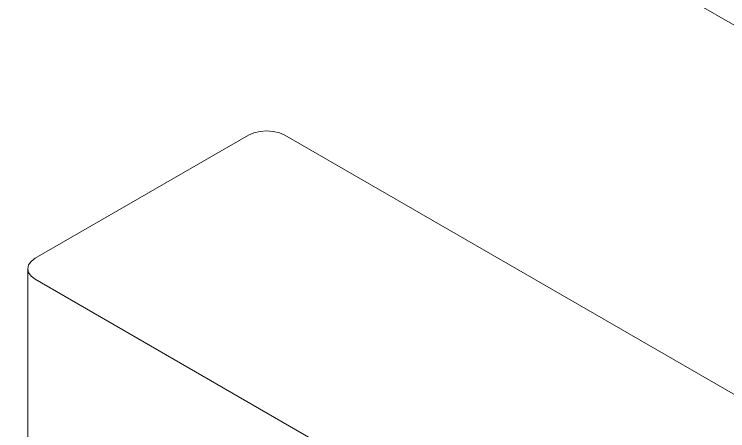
# Model space of a CAD drawing. Header units: millimetres. Extents: x -88595 to 880822, y -1054509 to -148035.
# Drawn here: x 391503 to 392059, y -311780 to -311455 of the extents above; entities that cross this region are included whole.
import ezdxf

# ---------------------------------------------------------------- set-up
doc = ezdxf.new("R2010")
doc.units = ezdxf.units.MM
doc.layers.add('Изоляция', color=7, linetype='Continuous', lineweight=18)
doc.layers.add('Оборудование', color=7, linetype='Continuous', lineweight=18)

# ---------------------------------------------------------------- blocks, each defined once
blk = doc.blocks.new('$0$ADSK_Наружный блок кондиционера сплит-системы1 - AS18TL5HRA-A-4475071-В_ОВ3_4')
at = {"layer": 'Оборудование'}
for p, q in [((18388.43, 12830.33), (18222.26, 12734.39)), ((18954.11, 12520.06), (18416.71, 12830.33)), ((18216.4, 12726.23), (18216.4, 12282.87)), ((18222.26, 12718.06), (18759.66, 12407.79))]:
    blk.add_line(p, q, dxfattribs=at)
for points in [[(18416.71, 12830.33, 0), (18412.57, 12832.17, 0), (18407.74, 12833.32, 0), (18402.57, 12833.71, 0), (18397.39, 12833.32, 0), (18392.57, 12832.17, 0), (18388.43, 12830.33, 0)], [(18222.26, 12734.39, 0), (18219.08, 12732, 0), (18217.08, 12729.22, 0), (18216.4, 12726.23, 0), (18217.08, 12723.24, 0), (18219.08, 12720.45, 0), (18222.26, 12718.06, 0)]]:
    blk.add_polyline3d(points, dxfattribs=at)

msp = doc.modelspace()

# ---------------------------------------------------------------- linework, layer by layer
at = {"layer": 'Изоляция', "color": 134, "true_color": 0x00a6a6}
msp.add_line((387144.7, -308623.71), (392525.72, -311730.44), dxfattribs=at)

# ---------------------------------------------------------------- block references
at = {"layer": 'Оборудование'}
msp.add_blockref('$0$ADSK_Наружный блок кондиционера сплит-системы1 - AS18TL5HRA-A-4475071-В_ОВ3_4', (373297.17, -324380.08), dxfattribs=at)

doc.saveas('drawing.dxf')
